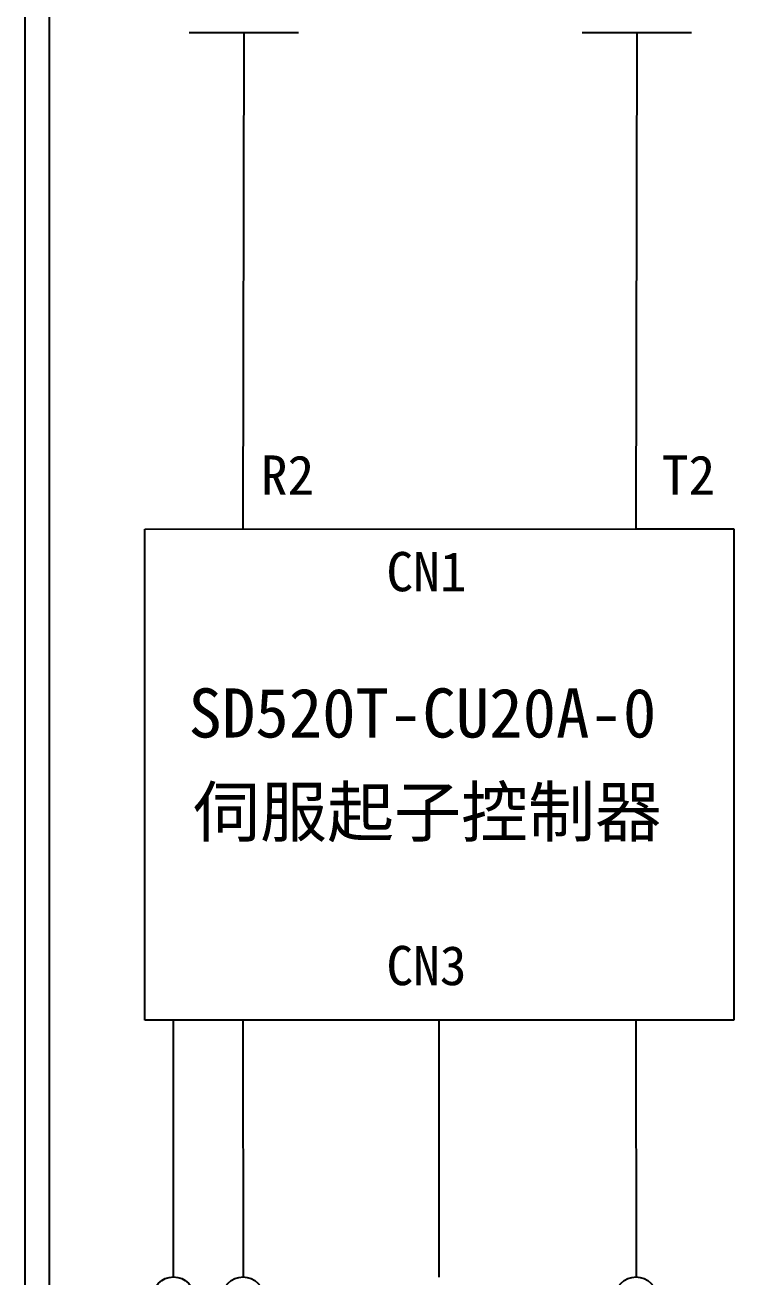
# Model space of a CAD drawing. Extents: x 10 to 297, y 3 to 207.
# Drawn here: x 10 to 46.1, y 57.4 to 121.1 of the extents above; entities that cross this region are included whole.
import ezdxf

# ---------------------------------------------------------------- set-up
doc = ezdxf.new("R2010")
doc.units = 0
doc.layers.get('0').update_dxf_attribs({"linetype": 'CONTINUOUS'})
doc.layers.add('圖框層', color=7, linetype='CONTINUOUS')
doc.layers.add('標尺寸層', color=3, linetype='CONTINUOUS')
doc.styles.add('STSL', font='KAIU.TTF')

msp = doc.modelspace()

# ---------------------------------------------------------------- linework, layer by layer
msp.add_line((41.093, 70.429), (41.098, 57.361))
for centre in [(17.557, 56.29), (21.098, 56.29), (41.098, 56.29)]:
    msp.add_circle(centre, 1.071)
at = {"layer": '圖框層', "color": 7}
for p, q in [((10, 3), (10, 206.969)), ((11.25, 4.25), (11.25, 205.719))]:
    msp.add_line(p, q, dxfattribs=at)
at = {"layer": '標尺寸層', "color": 7}
for p, q in [((18.351, 120.701), (23.919, 120.701)), ((21.135, 120.701), (21.086, 95.424)), ((38.351, 120.701), (43.919, 120.701)), ((41.135, 120.701), (41.088, 95.431)), ((16.092, 95.422), (41.083, 95.431)), ((16.092, 70.422), (16.092, 95.422)), ((41.083, 95.431), (46.083, 95.431)), ((46.083, 95.431), (46.083, 70.431)), ((21.092, 70.422), (16.092, 70.422)), ((17.557, 57.361), (17.557, 70.422)), ((46.083, 70.431), (21.092, 70.422)), ((21.093, 70.422), (21.098, 57.361)), ((31.083, 57.357), (31.078, 70.426))]:
    msp.add_line(p, q, dxfattribs=at)

# ---------------------------------------------------------------- texts
at = {"layer": '圖框層', "color": 4, "style": 'STSL'}
for s, height, p in [('R2', 2, (21.999, 97.171)), ('T2', 2, (42.407, 97.171)), ('CN1', 2, (28.392, 92.258)), ('SD520T-CU20A-0', 2.5, (18.32, 84.815)), ('伺服起子控制器', 2.5, (18.552, 79.781)), ('CN3', 2, (28.392, 72.21))]:
    msp.add_text(s, height=height, dxfattribs=at).set_placement(p)

doc.saveas('drawing.dxf')
